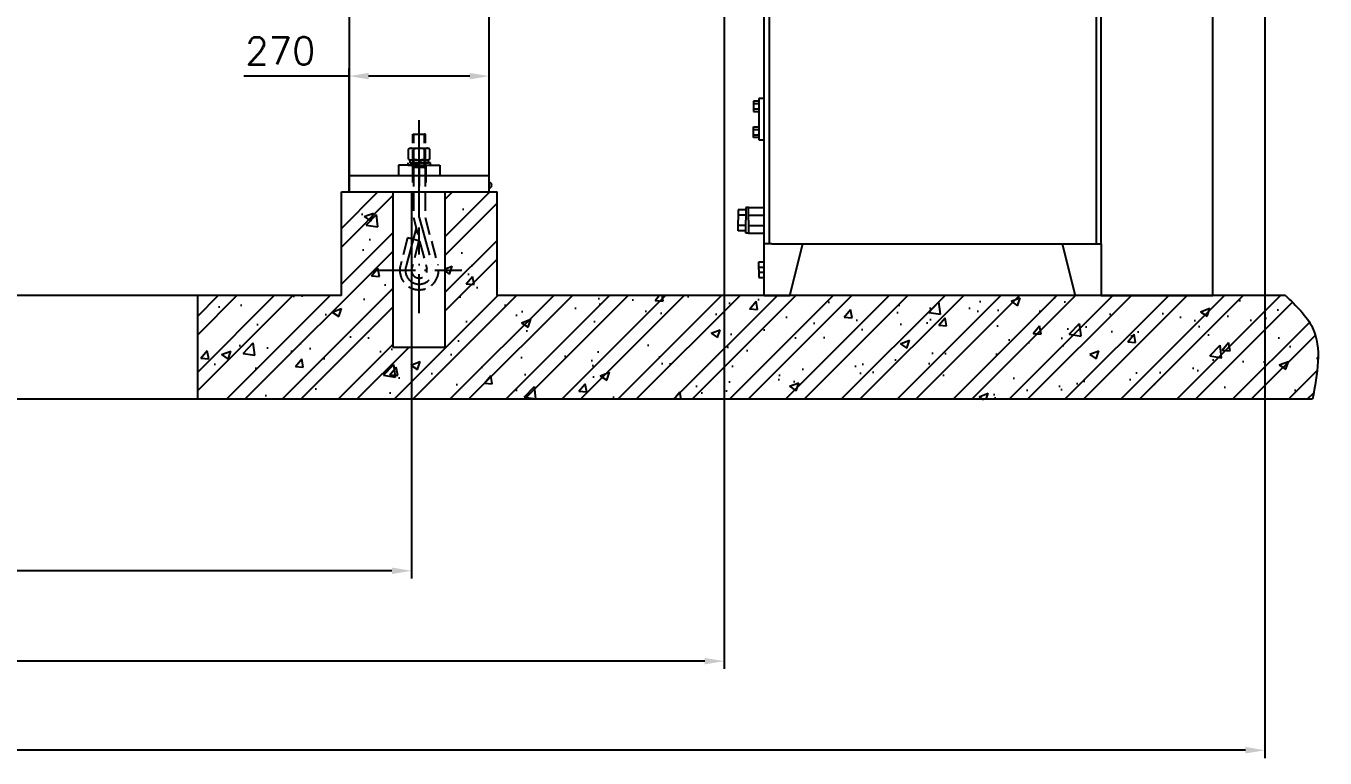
# Model space of a CAD drawing. Extents: x -2176 to 14083, y -1057 to 7853.
# Drawn here: x 5143 to 7647, y 3846 to 5257 of the extents above; entities that cross this region are included whole.
import ezdxf

# ---------------------------------------------------------------- set-up
doc = ezdxf.new("R2010")
doc.units = 0
doc.header["$LTSCALE"] = 15
doc.linetypes.add('GEN3A', pattern=[3.125, 2.25, -0.875])
doc.linetypes.add('GEN7A', pattern=[7.5, 5, -1.25, 0, -1.25])
doc.layers.get('0').update_dxf_attribs({"linetype": 'CONTINUOUS'})
doc.layers.get('DEFPOINTS').update_dxf_attribs({"linetype": 'CONTINUOUS'})
for name, color, linetype in [('0N', 7, 'CONTINUOUS'), ('3A', 6, 'GEN3A'), ('3AN', 6, 'GEN3A'), ('5', 3, 'CONTINUOUS'), ('7A', 4, 'GEN7A'), ('7AN', 4, 'GEN7A')]:
    doc.layers.add(name, color=color, linetype=linetype)
doc.styles.get("Standard").update_dxf_attribs({"font": 'txt.shx', "bigfont": 'hztxt.shx'})
doc.dimstyles.new('GEN-ISO', dxfattribs={"dimscale": 15, "dimtxt": 3.5, "dimasz": 2.5, "dimexe": 1, "dimexo": 0, "dimgap": 1.5, "dimtad": 1, "dimzin": 9, "dimdsep": 46, "dimtxsty": 'Standard', "dimcen": 0, "dimclrd": 256, "dimclre": 256, "dimclrt": 2, "dimaunit": 1, "dimadec": 0, "dimazin": 0, "dimtp": 0.1, "dimtm": 0.1, "dimtfac": 0.71, "dimtdec": 3, "dimtmove": 0, "dimatfit": 3, "dimfxl": 0, "dimtzin": 0, "dimarcsym": 0})

# ---------------------------------------------------------------- blocks, each defined once
blk = doc.blocks.new('*D9')
at = {"linetype": 'ByBlock'}
for p, q in [((7531.5, 5530.8), (7531.5, 3845.9)), ((-478.7, 4676.1), (-478.7, 3845.9)), ((7494, 3860.9), (-441.2, 3860.9))]:
    blk.add_line(p, q, dxfattribs=at)
for points in [[(-441.2, 3867.2), (-441.2, 3854.7), (-478.7, 3860.9)], [(7494, 3867.2), (7494, 3854.7), (7531.5, 3860.9)]]:
    blk.add_solid(points, dxfattribs=at)
at = {"layer": 'DEFPOINTS', "color": 0, "linetype": 'ByBlock'}
for p in [(7531.5, 5530.8), (-478.7, 4676.1), (-478.7, 3860.9)]:
    blk.add_point(p, dxfattribs=at)
at = {"color": 2, "linetype": 'ByBlock', "insert": (3525.9, 3909.7), "char_height": 52.5, "attachment_point": 5}
blk.add_mtext('8010', dxfattribs=at)
blk = doc.blocks.new('*D10')
at = {"linetype": 'ByBlock'}
for p, q in [((6489.1, 5677.6), (6489.1, 4017.7)), ((-478.7, 5652.6), (-478.7, 4017.7)), ((6451.6, 4032.7), (-441.2, 4032.7))]:
    blk.add_line(p, q, dxfattribs=at)
for points in [[(-441.2, 4038.9), (-441.2, 4026.4), (-478.7, 4032.7)], [(6451.6, 4038.9), (6451.6, 4026.4), (6489.1, 4032.7)]]:
    blk.add_solid(points, dxfattribs=at)
at = {"layer": 'DEFPOINTS', "color": 0, "linetype": 'ByBlock'}
for p in [(6489.1, 5677.6), (-478.7, 5652.6), (-478.7, 4032.7)]:
    blk.add_point(p, dxfattribs=at)
at = {"color": 2, "linetype": 'ByBlock', "insert": (3005.2, 4081.4), "char_height": 52.5, "attachment_point": 5}
blk.add_mtext('6968', dxfattribs=at)
blk = doc.blocks.new('*D11')
at = {"linetype": 'ByBlock'}
for p, q in [((5886.3, 4937.6), (5886.3, 4191.9)), ((-28.7, 4703.8), (-28.7, 4191.9)), ((5848.8, 4206.9), (8.8, 4206.9))]:
    blk.add_line(p, q, dxfattribs=at)
for points in [[(8.8, 4213.1), (8.8, 4200.6), (-28.7, 4206.9)], [(5848.8, 4213.1), (5848.8, 4200.6), (5886.3, 4206.9)]]:
    blk.add_solid(points, dxfattribs=at)
at = {"layer": 'DEFPOINTS', "color": 0, "linetype": 'ByBlock'}
for p in [(5886.3, 4937.6), (-28.7, 4703.8), (-28.7, 4206.9)]:
    blk.add_point(p, dxfattribs=at)
at = {"color": 2, "linetype": 'ByBlock', "insert": (2928.8, 4255.6), "char_height": 52.5, "attachment_point": 5}
blk.add_mtext('5915', dxfattribs=at)
blk = doc.blocks.new('*D15')
at = {"linetype": 'ByBlock'}
for p, q in [((5766.3, 5160.6), (5563.2, 5160.6)), ((5766.3, 4937.6), (5766.3, 5175.6)), ((5998.8, 5160.6), (5803.8, 5160.6)), ((6036.3, 4937.6), (6036.3, 5175.6))]:
    blk.add_line(p, q, dxfattribs=at)
for points in [[(5803.8, 5166.9), (5803.8, 5154.4), (5766.3, 5160.6)], [(5998.8, 5166.9), (5998.8, 5154.4), (6036.3, 5160.6)]]:
    blk.add_solid(points, dxfattribs=at)
at = {"layer": 'DEFPOINTS', "color": 0, "linetype": 'ByBlock'}
for p in [(6036.3, 5160.6), (5766.3, 4937.6), (6036.3, 4937.6)]:
    blk.add_point(p, dxfattribs=at)
at = {"color": 2, "linetype": 'ByBlock', "insert": (5633.6, 5209.4), "char_height": 52.5, "attachment_point": 5}
blk.add_mtext('270', dxfattribs=at)
blk = doc.blocks.new('*U29')
at = {"layer": '3AN'}
for p, q in [((0, 22), (0, -22)), ((4, 22), (0, 22)), ((4, -22), (4, 22)), ((0, -22), (4, -22))]:
    blk.add_line(p, q, dxfattribs=at)
at = {"layer": '7AN'}
blk.add_line((-45, 0), (49, 0), dxfattribs=at)
blk = doc.blocks.new('*U31')
at = {"layer": '3AN'}
for p, q in [((0, 18.2), (0, -0.7)), ((6, 18.2), (0, 18.2)), ((6, 1.2), (0, -0.7)), ((6, 18.2), (6, 1.2)), ((6, -1.2), (0, -3.1)), ((0, -3.1), (0, -18.2)), ((0, -18.2), (6, -18.2)), ((6, -1.2), (6, -18.2))]:
    blk.add_line(p, q, dxfattribs=at)
at = {"layer": '7AN'}
blk.add_line((-45, 0), (51, 0), dxfattribs=at)
blk = doc.blocks.new('*U33')
at = {"layer": '3AN'}
for p, q in [((1.6, 20.8), (0, 18)), ((0, 18), (0, -18)), ((1.6, 20.8), (20.7, 20.8)), ((1.6, 10.4), (20.7, 10.4)), ((20.7, 20.8), (22.3, 18)), ((22.3, 18), (22.3, -18)), ((1.6, -20.8), (0, -18)), ((1.6, -10.4), (20.7, -10.4)), ((1.6, -20.8), (20.7, -20.8)), ((20.7, -20.8), (22.3, -18))]:
    blk.add_line(p, q, dxfattribs=at)
for centre, radius, start, end in [((9.2, 15.6), 9.19, 154.4385, 214.4385), ((34.3, 0), 34.3, 162.383, 197.617), ((13.1, 15.6), 9.19, 325.5615, 25.5615), ((-12, 0), 34.3, 342.383, 17.617), ((9.2, -15.6), 9.19, 145.5615, 205.5615), ((13.1, -15.6), 9.19, 334.4385, 34.4385)]:
    blk.add_arc(centre, radius, start, end, dxfattribs=at)
at = {"layer": '7AN'}
blk.add_line((-45, 0), (67.3, 0), dxfattribs=at)
blk = doc.blocks.new('*U35')
at = {"layer": '3AN'}
for p, q in [((-136.2, 22.3), (-189.1, 36.1)), ((-141.9, 0.6), (-194.8, 14.5)), ((-97, 11.2), (-194.8, -14.5)), ((-141.9, 0.6), (-136.2, 22.3)), ((-3, 11.2), (-97, 11.2)), ((0, 12), (-3, 11.2)), ((0, 10.4), (-3, 11.2)), ((0, 12), (0, -12)), ((0, 12), (64, 12)), ((0, 10.4), (64, 10.4)), ((64, 12), (64, 10.4)), ((64, 12), (64, -12)), ((64, 10.4), (64, -10.4)), ((-97, -11.2), (-188.8, -36.1)), ((-3, -11.2), (-97, -11.2)), ((0, -10.4), (-3, -11.2)), ((0, -12), (-3, -11.2)), ((0, -10.4), (64, -10.4)), ((0, -12), (64, -12)), ((64, -12), (64, -10.4))]:
    blk.add_line(p, q, dxfattribs=at)
for radius, end in [(37.4, 285.1607), (15, 284.7192)]:
    blk.add_arc((-198.6, 0), radius, 75.2808, end, dxfattribs=at)
at = {"layer": '7AN'}
for p, q in [((-198.6, 82.4), (-198.6, -82.4)), ((-281, 0), (-116.2, 0)), ((-97, 0), (-191.7, -25.7)), ((-117.6, 5.8), (-187.6, 24.2)), ((-97, 0), (109, 0))]:
    blk.add_line(p, q, dxfattribs=at)
blk.add_arc((-198.6, 0), 26.6, 65.461, 285.1607, dxfattribs=at)
blk = doc.blocks.new('*U27')
at = {"layer": '3A'}
for p, q in [((0, 13), (38, 13)), ((0, -13), (38, -13))]:
    blk.add_line(p, q, dxfattribs=at)
at = {"layer": '7A'}
blk.add_line((-3, 0), (41, 0), dxfattribs=at)

msp = doc.modelspace()

# ---------------------------------------------------------------- hatches: boundary and pattern name
at = {"layer": '5'}
h = msp.add_hatch(dxfattribs=at)
h.set_pattern_fill('ANSI32', color=256, scale=8, style=0)
h.set_pattern_definition([(45, (237.596, 0), (-53.88154, 53.88154), []), (45, (273.52, 0), (-53.88154, 53.88154), [])])
edge = h.paths.add_edge_path()
edge.add_line((5474.325, 4737.621), (5474.325, 4537.621))
edge.add_line((5474.325, 4537.621), (7623.299, 4537.621))
edge.add_spline(control_points=[(7623.299, 4537.621), (7632.583, 4586.922), (7647.345, 4665.303), (7591.7, 4718.051), (7571.055, 4737.621)], knot_values=[0, 0, 0, 0, 137.76060853, 219.02001286, 219.02001286, 219.02001286, 219.02001286], degree=3, periodic=0)
edge.add_line((7571.055, 4737.621), (6051.291, 4737.621))
edge.add_line((6051.291, 4737.621), (6051.291, 4937.621))
edge.add_line((6051.291, 4937.621), (5951.291, 4937.621))
edge.add_line((5951.291, 4937.621), (5951.291, 4637.621))
edge.add_line((5951.291, 4637.621), (5851.291, 4637.621))
edge.add_line((5851.291, 4637.621), (5851.291, 4937.621))
edge.add_line((5851.291, 4937.621), (5751.291, 4937.621))
edge.add_line((5751.291, 4937.621), (5751.291, 4737.621))
edge.add_line((5751.291, 4737.621), (5474.325, 4737.621))
h = msp.add_hatch(dxfattribs=at)
h.set_pattern_fill('AR-CONC', color=256, style=0)
h.set_pattern_definition([(50, (237.6, 0), (182.1847, -15.939), [19.05, -209.55]), (355, (237.6, 0), (-35.243, 191.0566), [15.24, -167.64]), (100.451, (252.78, -1.33), (146.9425, 175.1167), [16.19, -178.09]), (46.1842, (237.6, 50.8), (271.079, -42.0423), [28.575, -314.325]), (96.6356, (260.19, 47.3), (237.404, 247.4256), [24.285, -267.135]), (351.184, (237.6, 50.8), (237.405, 247.425), [22.86, -251.46]), (21, (263, 38.1), (151.615, -102.2655), [19.05, -209.55]), (326, (263, 38.1), (61.802, 184.188), [15.24, -167.64]), (71.4514, (275.63, 29.58), (213.4165, 81.923), [16.19, -178.09]), (37.5, (237.596, 0), (3.0886, 84.55504), [0, -165.608, 0, -170.18, 0, -168.275]), (7.5, (237.6, 0), (66.8197, 100.1806), [0, -97.028, 0, -161.798, 0, -64.135]), (327.5, (180.954, 0), (135.5906, -5.72874), [0, -63.5, 0, -198.12, 0, -262.89]), (317.5, (155.55, 0), (148.1292, 25.4265), [0, -82.55, 0, -131.572, 0, -186.69])])
edge = h.paths.add_edge_path()
edge.add_line((6051.291, 4737.621), (6051.291, 4937.621))
edge.add_line((6051.291, 4937.621), (5951.291, 4937.621))
edge.add_line((5951.291, 4937.621), (5951.291, 4637.621))
edge.add_line((5951.291, 4637.621), (5851.291, 4637.621))
edge.add_line((5851.291, 4637.621), (5851.291, 4937.621))
edge.add_line((5851.291, 4937.621), (5751.291, 4937.621))
edge.add_line((5751.291, 4937.621), (5751.291, 4737.621))
edge.add_line((5751.291, 4737.621), (5474.325, 4737.621))
edge.add_line((5474.325, 4737.621), (5474.325, 4537.621))
edge.add_line((5474.325, 4537.621), (7623.299, 4537.621))
edge.add_spline(control_points=[(7623.299, 4537.621), (7632.583, 4586.922), (7647.345, 4665.303), (7591.7, 4718.051), (7571.055, 4737.621)], knot_values=[0, 0, 0, 0, 137.76060853, 219.02001286, 219.02001286, 219.02001286, 219.02001286], degree=3, periodic=0)
edge.add_line((7571.055, 4737.621), (6051.291, 4737.621))

# ---------------------------------------------------------------- linework, layer by layer
for p, q in [((6036.291, 4937.621), (6036.291, 5612.621)), ((7430.933, 4737.621), (7430.933, 5530.834)), ((6565.933, 4737.621), (6565.933, 5387.621)), ((6575.933, 5387.621), (6575.933, 4837.621)), ((7205.933, 5387.621), (7205.933, 4837.621)), ((7215.933, 4837.621), (7215.933, 5387.621)), ((5766.291, 5322.621), (5766.291, 4937.621)), ((6555.933, 5112.621), (6545.933, 5112.621)), ((6545.933, 5112.621), (6545.933, 5092.621)), ((6565.933, 5117.621), (6555.933, 5117.621)), ((6555.933, 5117.621), (6555.933, 5037.621)), ((6545.933, 5107.621), (6555.933, 5107.621)), ((6545.933, 5097.621), (6555.933, 5097.621)), ((6545.933, 5092.621), (6555.933, 5092.621)), ((6545.933, 5062.621), (6555.933, 5062.621)), ((6545.933, 5042.621), (6545.933, 5062.621)), ((6545.933, 5057.621), (6555.933, 5057.621)), ((6545.933, 5047.621), (6555.933, 5047.621)), ((6555.933, 5042.621), (6545.933, 5042.621)), ((6555.933, 5037.621), (6565.933, 5037.621)), ((5901.291, 4989.192), (5861.291, 4989.192)), ((5861.291, 4989.192), (5861.291, 4969.192)), ((5901.291, 4989.192), (5941.291, 4989.192)), ((5941.291, 4989.192), (5941.291, 4969.192)), ((5766.291, 4969.192), (6036.291, 4969.192)), ((5751.291, 4737.621), (5751.291, 4937.621)), ((5751.291, 4937.621), (6051.291, 4937.621)), ((5766.291, 4937.621), (6036.291, 4937.621)), ((5851.291, 4637.621), (5851.291, 4937.621)), ((5951.291, 4637.621), (5951.291, 4937.621)), ((6041.19, 4951.14), (6040.019, 4951.14)), ((6040.019, 4951.14), (6040.019, 4949.14)), ((6041.19, 4949.14), (6040.019, 4949.14)), ((6051.291, 4737.621), (6051.291, 4937.621)), ((6530.933, 4902.621), (6515.933, 4902.621)), ((6515.933, 4902.621), (6515.933, 4882.621)), ((6530.933, 4892.621), (6515.933, 4892.621)), ((6535.933, 4907.621), (6530.933, 4907.621)), ((6530.933, 4907.621), (6530.933, 4882.621)), ((6535.933, 4907.621), (6565.933, 4907.621)), ((6535.933, 4882.621), (6535.933, 4907.621)), ((6535.933, 4892.621), (6565.933, 4892.621)), ((6515.933, 4862.621), (6515.933, 4882.621)), ((6530.933, 4872.621), (6515.933, 4872.621)), ((6530.933, 4862.621), (6515.933, 4862.621)), ((6530.933, 4857.621), (6530.933, 4882.621)), ((6535.933, 4882.621), (6535.933, 4857.621)), ((6535.933, 4872.621), (6565.933, 4872.621)), ((6535.933, 4857.621), (6530.933, 4857.621)), ((6535.933, 4857.621), (6565.933, 4857.621)), ((6580.933, 4837.621), (6565.933, 4837.621)), ((6580.933, 4837.621), (7215.933, 4837.621)), ((6615.933, 4737.621), (6640.933, 4837.621)), ((7140.933, 4837.621), (7165.933, 4737.621)), ((7215.933, 4837.621), (7215.933, 4737.621)), ((6555.933, 4797.621), (6555.933, 4802.621)), ((6555.933, 4802.621), (6565.933, 4802.621)), ((6555.933, 4787.621), (6555.933, 4797.621)), ((6555.933, 4792.621), (6565.933, 4792.621)), ((6555.933, 4787.621), (6555.933, 4777.621)), ((6555.933, 4782.621), (6565.933, 4782.621)), ((6555.933, 4777.621), (6555.933, 4772.621)), ((6555.933, 4772.621), (6565.933, 4772.621)), ((5751.291, 4737.621), (141.291, 4737.621)), ((5474.325, 4537.621), (5474.325, 4737.621)), ((7571.055, 4737.621), (6051.291, 4737.621)), ((6565.933, 4737.621), (6615.933, 4737.621)), ((7215.933, 4737.621), (7165.933, 4737.621)), ((7215.933, 4737.621), (7430.933, 4737.621)), ((5951.291, 4637.621), (5851.291, 4637.621)), ((7623.299, 4537.621), (-556.692, 4537.621))]:
    msp.add_line(p, q)
for start, end in [(11.536959, 90), (270, 348.463041)]:
    msp.add_arc((6036.291, 4950.14), 5, start, end)
msp.add_spline([(7571.055, 4737.621), (7623.299, 4675.382), (7623.299, 4537.621)], degree=3, dxfattribs=at)

# ---------------------------------------------------------------- block references
at = {"xscale": -1, "rotation": 90}
msp.add_blockref('*U27', (5901.291, 4989.192), dxfattribs=at)
at = {"layer": '0N', "rotation": 89.99999999999999}
for name, p in [('*U35', (5901.291, 4984.835)), ('*U33', (5901.291, 4999.192)), ('*U29', (5901.291, 4989.192)), ('*U31', (5901.291, 4993.192))]:
    msp.add_blockref(name, p, dxfattribs=at)

# ---------------------------------------------------------------- dimensions: what is measured, and where the dimension line sits
at = {"layer": '5'}
dim = msp.add_linear_dim(base=(-478.709, 4032.66), p1=(6489.134, 5677.621), p2=(-478.709, 5652.621), dimstyle='GEN-ISO', override={"dimdec": 0}, dxfattribs=at)
dim.commit()
dim.dimension.update_dxf_attribs({"geometry": '*D10', "text_midpoint": (3005.213, 4081.41)})
dim = msp.add_linear_dim(base=(-478.709, 3860.911), p1=(7531.464, 5530.834), p2=(-478.709, 4676.111), dimstyle='GEN-ISO', override={"dimdec": 0}, dxfattribs=at)
dim.commit()
dim.dimension.update_dxf_attribs({"geometry": '*D9', "text_midpoint": (3525.878, 3860.911), "dimtype": 160})
dim = msp.add_linear_dim(base=(6036.291, 5160.621), p1=(5766.291, 4937.621), p2=(6036.291, 4937.621), text='270', dimstyle='GEN-ISO', dxfattribs=at)
dim.commit()
dim.dimension.update_dxf_attribs({"geometry": '*D15', "text_midpoint": (5633.617, 5160.621), "dimtype": 160})
dim = msp.add_linear_dim(base=(-28.709, 4206.88), p1=(5886.291, 4937.621), p2=(-28.709, 4703.835), dimstyle='GEN-ISO', dxfattribs=at)
dim.commit()
dim.dimension.update_dxf_attribs({"geometry": '*D11', "text_midpoint": (2928.791, 4255.63)})

doc.saveas('drawing.dxf')
